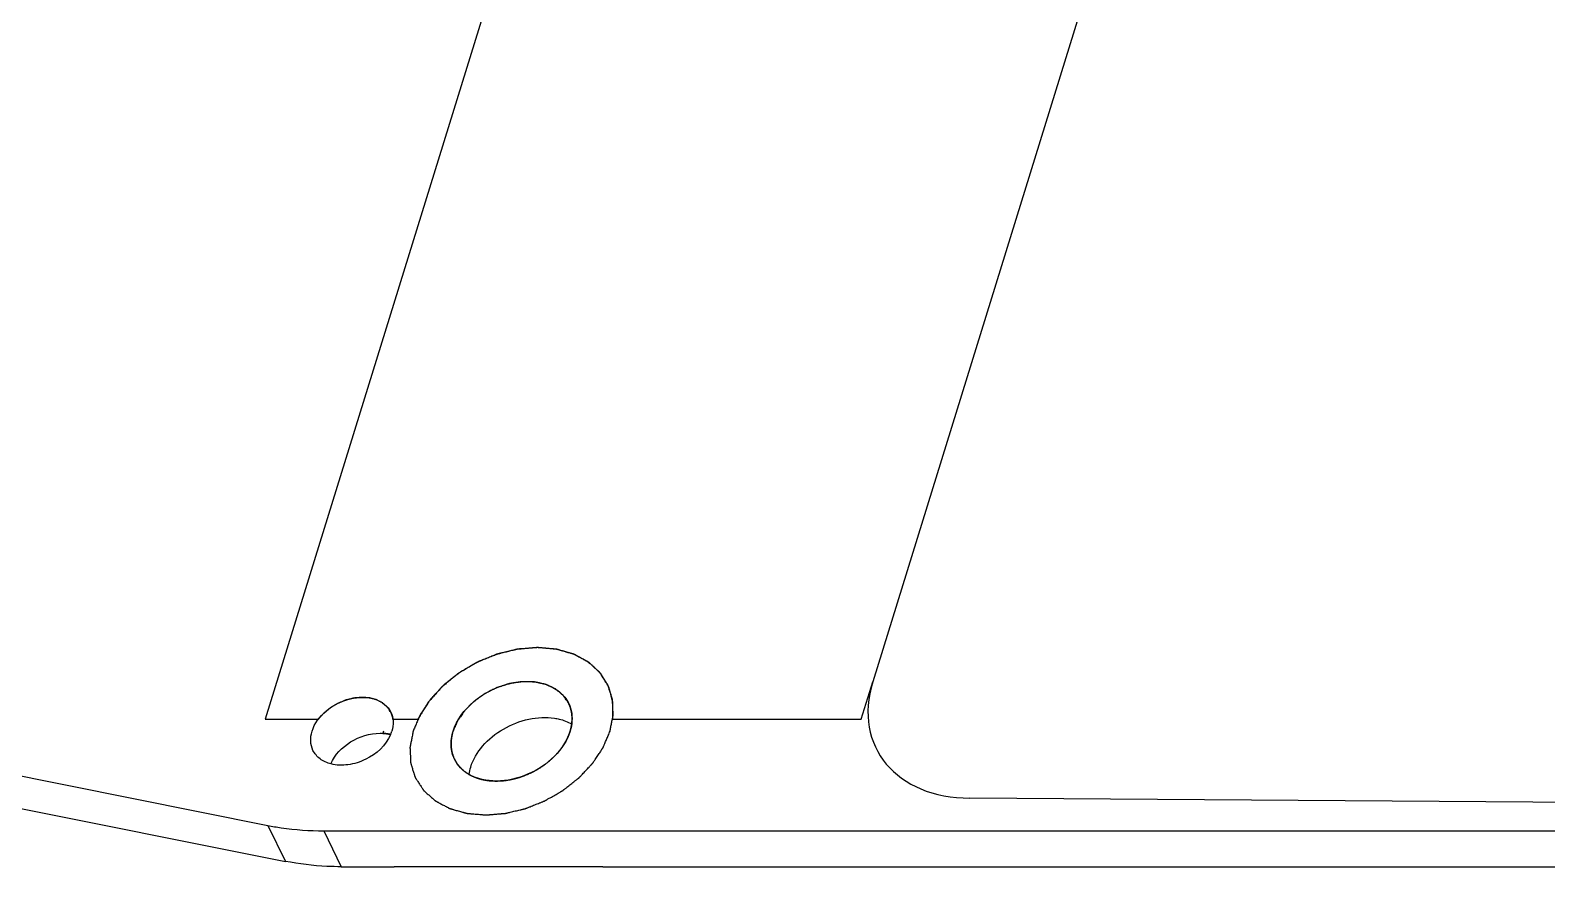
# Model space of a CAD drawing. Header units: millimetres. Extents: x 0 to 420, y 0 to 297.
# Drawn here: x 49.1 to 75.35, y 193.1 to 207.59 of the extents above; entities that cross this region are included whole.
import ezdxf

# ---------------------------------------------------------------- set-up
doc = ezdxf.new("R2010")
doc.units = ezdxf.units.MM
doc.header["$LTSCALE"] = 23.1
doc.layers.get('0').update_dxf_attribs({"linetype": 'CONTINUOUS'})

msp = doc.modelspace()

# ---------------------------------------------------------------- linework, layer by layer
at = {"color": 4, "linetype": 'CONTINUOUS'}
for p, q in [((74.87, 232.505), (63.683, 196.301)), ((55.217, 195.452), (55.204, 195.412)), ((82.96, 194.161), (65.364, 194.291)), ((59.01, 193.102), (55.399, 193.102))]:
    msp.add_line(p, q, dxfattribs=at)
at = {"color": 40, "linetype": 'CONTINUOUS'}
for p, q in [((58.856, 214.064), (53.167, 195.656)), ((63.483, 195.656), (63.683, 196.301)), ((53.167, 195.656), (54.087, 195.656)), ((55.379, 195.656), (55.81, 195.656)), ((59.183, 195.656), (63.483, 195.656))]:
    msp.add_line(p, q, dxfattribs=at)
at = {"color": 7, "linetype": 'CONTINUOUS'}
for p, q in [((45.002, 195.461), (53.212, 193.817)), ((45.307, 194.839), (53.517, 193.195)), ((54.18, 193.724), (113.04, 193.724)), ((54.485, 193.102), (55.399, 193.102)), ((59.01, 193.102), (82.11, 193.102))]:
    msp.add_line(p, q, dxfattribs=at)
at = {"color": 9, "linetype": 'CONTINUOUS'}
for p, q in [((53.212, 193.817), (53.517, 193.195)), ((54.18, 193.724), (54.485, 193.102))]:
    msp.add_line(p, q, dxfattribs=at)
at = {"color": 7, "linetype": 'CONTINUOUS'}
msp.add_arc((54.789, 195.624), 0.597, 336.6939, 342.7598, dxfattribs=at)
at = {"color": 4, "linetype": 'CONTINUOUS'}
msp.add_ellipse((65.985, 196.301), major_axis=(2.221, 1.195), ratio=0.727715, start_param=2.504959, end_param=4.075755, dxfattribs=at)
for points, knots in [([(59.136, 195.447), (59.14, 195.471), (59.147, 195.506), (59.156, 195.553), (59.163, 195.588), (59.17, 195.623), (59.176, 195.653), (59.18, 195.676), (59.183, 195.691), (59.185, 195.702), (59.187, 195.711), (59.188, 195.719), (59.189, 195.724), (59.19, 195.727), (59.191, 195.729), (59.19, 195.731), (59.19, 195.734), (59.19, 195.739), (59.19, 195.746), (59.189, 195.754), (59.189, 195.766), (59.188, 195.78), (59.187, 195.802), (59.186, 195.83), (59.184, 195.864), (59.183, 195.898), (59.181, 195.926), (59.18, 195.949), (59.18, 195.963), (59.179, 195.974), (59.179, 195.983), (59.178, 195.99), (59.178, 195.995), (59.178, 195.997), (59.178, 196), (59.177, 196.002), (59.177, 196.004), (59.175, 196.009), (59.173, 196.015), (59.171, 196.023), (59.167, 196.033), (59.163, 196.046), (59.157, 196.067), (59.148, 196.093), (59.138, 196.124), (59.129, 196.156), (59.12, 196.182), (59.114, 196.203), (59.11, 196.216), (59.106, 196.226), (59.104, 196.234), (59.102, 196.24), (59.1, 196.245), (59.1, 196.247), (59.099, 196.249), (59.098, 196.251), (59.096, 196.253), (59.094, 196.257), (59.09, 196.263), (59.085, 196.27), (59.079, 196.279), (59.072, 196.291), (59.06, 196.31), (59.044, 196.333), (59.026, 196.361), (59.008, 196.389), (58.993, 196.412), (58.981, 196.43), (58.973, 196.442), (58.967, 196.451), (58.963, 196.458), (58.959, 196.464), (58.956, 196.468), (58.955, 196.47), (58.954, 196.472), (58.952, 196.473), (58.95, 196.475), (58.946, 196.479), (58.941, 196.483), (58.935, 196.489), (58.926, 196.496), (58.916, 196.506), (58.899, 196.521), (58.878, 196.539), (58.853, 196.562), (58.828, 196.584), (58.807, 196.603), (58.79, 196.618), (58.779, 196.627), (58.771, 196.635), (58.765, 196.64), (58.759, 196.645), (58.756, 196.648), (58.754, 196.65), (58.752, 196.652), (58.75, 196.653), (58.747, 196.654), (58.743, 196.656), (58.736, 196.66), (58.728, 196.664), (58.718, 196.67), (58.705, 196.677), (58.684, 196.688), (58.658, 196.702), (58.626, 196.718), (58.595, 196.735), (58.568, 196.749), (58.547, 196.76), (58.534, 196.767), (58.524, 196.773), (58.516, 196.777), (58.509, 196.78), (58.505, 196.783), (58.502, 196.784), (58.5, 196.785), (58.498, 196.786), (58.495, 196.787), (58.49, 196.788), (58.482, 196.79), (58.473, 196.793), (58.461, 196.796), (58.445, 196.801), (58.421, 196.808), (58.391, 196.816), (58.354, 196.827), (58.317, 196.837), (58.287, 196.846), (58.263, 196.852), (58.247, 196.857), (58.235, 196.86), (58.226, 196.863), (58.218, 196.865), (58.213, 196.866), (58.21, 196.867), (58.208, 196.868), (58.205, 196.868), (58.202, 196.868), (58.196, 196.869), (58.187, 196.87), (58.177, 196.871), (58.163, 196.872), (58.146, 196.873), (58.119, 196.876), (58.085, 196.879), (58.044, 196.882), (58.003, 196.886), (57.969, 196.889), (57.941, 196.891), (57.924, 196.893), (57.91, 196.894), (57.9, 196.895), (57.892, 196.895), (57.886, 196.896), (57.882, 196.896), (57.88, 196.897), (57.877, 196.896), (57.874, 196.896), (57.867, 196.896), (57.859, 196.895), (57.848, 196.894), (57.834, 196.893), (57.816, 196.891), (57.788, 196.889), (57.752, 196.886), (57.71, 196.883), (57.668, 196.879), (57.632, 196.876), (57.604, 196.874), (57.586, 196.873), (57.572, 196.872), (57.561, 196.871), (57.553, 196.87), (57.546, 196.869), (57.543, 196.869), (57.54, 196.869), (57.538, 196.868), (57.534, 196.867), (57.528, 196.866), (57.519, 196.864), (57.508, 196.861), (57.494, 196.858), (57.476, 196.854), (57.447, 196.847), (57.411, 196.838), (57.368, 196.828), (57.325, 196.818), (57.29, 196.809), (57.261, 196.803), (57.243, 196.798), (57.229, 196.795), (57.218, 196.792), (57.209, 196.79), (57.203, 196.789), (57.199, 196.788), (57.197, 196.787), (57.194, 196.786), (57.191, 196.785), (57.184, 196.782), (57.176, 196.779), (57.165, 196.775), (57.151, 196.769), (57.134, 196.762), (57.106, 196.751), (57.071, 196.737), (57.029, 196.721), (56.987, 196.704), (56.953, 196.69), (56.925, 196.679), (56.907, 196.672), (56.893, 196.667), (56.883, 196.663), (56.874, 196.659), (56.868, 196.657), (56.865, 196.655), (56.862, 196.655), (56.859, 196.653), (56.856, 196.651), (56.85, 196.648), (56.842, 196.643), (56.832, 196.637), (56.819, 196.63), (56.802, 196.62), (56.776, 196.605), (56.743, 196.586), (56.703, 196.563), (56.663, 196.54), (56.63, 196.521), (56.603, 196.506), (56.587, 196.497), (56.574, 196.489), (56.564, 196.483), (56.555, 196.479), (56.549, 196.475), (56.546, 196.473), (56.544, 196.472), (56.542, 196.47), (56.539, 196.468), (56.534, 196.464), (56.526, 196.458), (56.518, 196.452), (56.506, 196.442), (56.491, 196.431), (56.468, 196.413), (56.439, 196.39), (56.404, 196.363), (56.37, 196.335), (56.341, 196.313), (56.317, 196.295), (56.303, 196.283), (56.291, 196.274), (56.282, 196.267), (56.275, 196.261), (56.27, 196.258), (56.267, 196.255), (56.265, 196.254), (56.263, 196.252), (56.261, 196.249), (56.257, 196.244), (56.25, 196.238), (56.243, 196.23), (56.233, 196.22), (56.221, 196.207), (56.202, 196.186), (56.177, 196.16), (56.148, 196.129), (56.119, 196.098), (56.094, 196.072), (56.075, 196.051), (56.063, 196.038), (56.053, 196.028), (56.046, 196.02), (56.039, 196.013), (56.035, 196.009), (56.033, 196.006), (56.031, 196.004), (56.03, 196.002), (56.028, 195.999), (56.024, 195.994), (56.02, 195.987), (56.014, 195.979), (56.006, 195.968), (55.997, 195.954), (55.982, 195.931), (55.963, 195.903), (55.941, 195.869), (55.918, 195.835), (55.899, 195.807), (55.884, 195.785), (55.875, 195.77), (55.867, 195.759), (55.861, 195.751), (55.857, 195.744), (55.853, 195.739), (55.852, 195.736), (55.85, 195.734), (55.849, 195.732), (55.848, 195.729), (55.846, 195.723), (55.842, 195.716), (55.839, 195.707), (55.834, 195.695), (55.827, 195.68), (55.817, 195.656), (55.804, 195.626), (55.789, 195.591), (55.774, 195.555), (55.753, 195.507), (55.738, 195.471), (55.728, 195.447)], [0, 0, 0, 0, 0.015625, 0.023438, 0.03125, 0.039062, 0.046875, 0.050781, 0.054688, 0.056641, 0.058594, 0.060547, 0.061523, 0.062012, 0.0625, 0.062988, 0.063477, 0.064453, 0.066406, 0.068359, 0.070312, 0.074219, 0.078125, 0.085938, 0.09375, 0.101562, 0.109375, 0.113281, 0.117188, 0.119141, 0.121094, 0.123047, 0.124023, 0.124512, 0.125, 0.125488, 0.125977, 0.126953, 0.128906, 0.130859, 0.132812, 0.136719, 0.140625, 0.148438, 0.15625, 0.164062, 0.171875, 0.175781, 0.179688, 0.181641, 0.183594, 0.185547, 0.186523, 0.187012, 0.1875, 0.187988, 0.188477, 0.189453, 0.191406, 0.193359, 0.195312, 0.199219, 0.203125, 0.210938, 0.21875, 0.226562, 0.234375, 0.238281, 0.242188, 0.244141, 0.246094, 0.248047, 0.249023, 0.249512, 0.25, 0.250488, 0.250977, 0.251953, 0.253906, 0.255859, 0.257812, 0.261719, 0.265625, 0.273438, 0.28125, 0.289062, 0.296875, 0.300781, 0.304688, 0.306641, 0.308594, 0.310547, 0.311523, 0.312012, 0.3125, 0.312988, 0.313477, 0.314453, 0.316406, 0.318359, 0.320312, 0.324219, 0.328125, 0.335938, 0.34375, 0.351562, 0.359375, 0.363281, 0.367188, 0.369141, 0.371094, 0.373047, 0.374023, 0.374512, 0.375, 0.375488, 0.375977, 0.376953, 0.378906, 0.380859, 0.382812, 0.386719, 0.390625, 0.398438, 0.40625, 0.414062, 0.421875, 0.425781, 0.429688, 0.431641, 0.433594, 0.435547, 0.436523, 0.437012, 0.4375, 0.437988, 0.438477, 0.439453, 0.441406, 0.443359, 0.445312, 0.449219, 0.453125, 0.460938, 0.46875, 0.476562, 0.484375, 0.488281, 0.492188, 0.494141, 0.496094, 0.498047, 0.499023, 0.499512, 0.5, 0.500488, 0.500977, 0.501953, 0.503906, 0.505859, 0.507812, 0.511719, 0.515625, 0.523438, 0.53125, 0.539062, 0.546875, 0.550781, 0.554688, 0.556641, 0.558594, 0.560547, 0.561523, 0.562012, 0.5625, 0.562988, 0.563477, 0.564453, 0.566406, 0.568359, 0.570312, 0.574219, 0.578125, 0.585938, 0.59375, 0.601562, 0.609375, 0.613281, 0.617188, 0.619141, 0.621094, 0.623047, 0.624023, 0.624512, 0.625, 0.625488, 0.625977, 0.626953, 0.628906, 0.630859, 0.632812, 0.636719, 0.640625, 0.648438, 0.65625, 0.664062, 0.671875, 0.675781, 0.679688, 0.681641, 0.683594, 0.685547, 0.686523, 0.687012, 0.6875, 0.687988, 0.688477, 0.689453, 0.691406, 0.693359, 0.695312, 0.699219, 0.703125, 0.710938, 0.71875, 0.726562, 0.734375, 0.738281, 0.742188, 0.744141, 0.746094, 0.748047, 0.749023, 0.749512, 0.75, 0.750488, 0.750977, 0.751953, 0.753906, 0.755859, 0.757812, 0.761719, 0.765625, 0.773438, 0.78125, 0.789062, 0.796875, 0.800781, 0.804688, 0.806641, 0.808594, 0.810547, 0.811523, 0.812012, 0.8125, 0.812988, 0.813477, 0.814453, 0.816406, 0.818359, 0.820312, 0.824219, 0.828125, 0.835938, 0.84375, 0.851562, 0.859375, 0.863281, 0.867188, 0.869141, 0.871094, 0.873047, 0.874023, 0.874512, 0.875, 0.875488, 0.875977, 0.876953, 0.878906, 0.880859, 0.882812, 0.886719, 0.890625, 0.898438, 0.90625, 0.914062, 0.921875, 0.925781, 0.929688, 0.931641, 0.933594, 0.935547, 0.936523, 0.937012, 0.9375, 0.937988, 0.938477, 0.939453, 0.941406, 0.943359, 0.945312, 0.949219, 0.953125, 0.960938, 0.96875, 0.976562, 0.984375, 1, 1, 1, 1]), ([(58.421, 195.929), (58.409, 195.947), (58.392, 195.972), (58.371, 196.003), (58.359, 196.02), (58.351, 196.033), (58.343, 196.044), (58.337, 196.052), (58.334, 196.058), (58.331, 196.062), (58.329, 196.065), (58.328, 196.067), (58.326, 196.068), (58.325, 196.069), (58.321, 196.072), (58.317, 196.076), (58.31, 196.081), (58.304, 196.087), (58.296, 196.094), (58.281, 196.106), (58.26, 196.124), (58.238, 196.141), (58.224, 196.153), (58.215, 196.16), (58.209, 196.166), (58.203, 196.171), (58.198, 196.175), (58.195, 196.178), (58.193, 196.179), (58.191, 196.18), (58.189, 196.181), (58.185, 196.183), (58.18, 196.185), (58.173, 196.188), (58.163, 196.193), (58.15, 196.2), (58.134, 196.207), (58.118, 196.214), (58.102, 196.222), (58.086, 196.229), (58.07, 196.237), (58.057, 196.243), (58.046, 196.248), (58.038, 196.252), (58.032, 196.255), (58.027, 196.257), (58.024, 196.258), (58.023, 196.259), (58.02, 196.26), (58.017, 196.26), (58.012, 196.261), (58.004, 196.263), (57.995, 196.265), (57.983, 196.268), (57.967, 196.271), (57.949, 196.275), (57.931, 196.279), (57.912, 196.283), (57.894, 196.287), (57.875, 196.291), (57.86, 196.295), (57.848, 196.297), (57.84, 196.299), (57.834, 196.3), (57.83, 196.301), (57.827, 196.302), (57.824, 196.302), (57.818, 196.302), (57.81, 196.302), (57.796, 196.302), (57.78, 196.303), (57.753, 196.303), (57.719, 196.304), (57.686, 196.305), (57.659, 196.305), (57.642, 196.305), (57.629, 196.306), (57.621, 196.306), (57.615, 196.306), (57.611, 196.306), (57.608, 196.305), (57.604, 196.305), (57.597, 196.304), (57.588, 196.302), (57.575, 196.3), (57.558, 196.298), (57.537, 196.294), (57.517, 196.291), (57.496, 196.288), (57.476, 196.285), (57.455, 196.282), (57.438, 196.279), (57.425, 196.277), (57.414, 196.275), (57.406, 196.274), (57.4, 196.273), (57.396, 196.273), (57.394, 196.272), (57.391, 196.271), (57.388, 196.27), (57.382, 196.268), (57.373, 196.266), (57.363, 196.262), (57.349, 196.258), (57.332, 196.252), (57.311, 196.245), (57.291, 196.239), (57.27, 196.232), (57.249, 196.225), (57.229, 196.219), (57.211, 196.213), (57.198, 196.209), (57.189, 196.206), (57.182, 196.204), (57.178, 196.202), (57.174, 196.201), (57.171, 196.2), (57.165, 196.197), (57.157, 196.193), (57.144, 196.186), (57.128, 196.178), (57.102, 196.165), (57.069, 196.148), (57.037, 196.132), (57.01, 196.119), (56.994, 196.11), (56.981, 196.104), (56.973, 196.1), (56.967, 196.097), (56.964, 196.095), (56.961, 196.093), (56.957, 196.09), (56.952, 196.086), (56.944, 196.081), (56.933, 196.072), (56.918, 196.062), (56.9, 196.049), (56.883, 196.037), (56.865, 196.024), (56.848, 196.011), (56.83, 195.999), (56.815, 195.988), (56.804, 195.98), (56.795, 195.974), (56.787, 195.968), (56.782, 195.965), (56.779, 195.963), (56.777, 195.961), (56.775, 195.959), (56.773, 195.957), (56.769, 195.952), (56.762, 195.946), (56.755, 195.939), (56.745, 195.929), (56.733, 195.917), (56.718, 195.902), (56.703, 195.887), (56.688, 195.872), (56.673, 195.857), (56.659, 195.843), (56.646, 195.83), (56.636, 195.82), (56.63, 195.814), (56.625, 195.809), (56.622, 195.806), (56.62, 195.804), (56.618, 195.801), (56.614, 195.796), (56.61, 195.79), (56.602, 195.779), (56.593, 195.765), (56.577, 195.743), (56.559, 195.716), (56.54, 195.689), (56.524, 195.667), (56.515, 195.654), (56.507, 195.643), (56.503, 195.636), (56.499, 195.631), (56.497, 195.629), (56.496, 195.626), (56.495, 195.622), (56.492, 195.617), (56.489, 195.609), (56.484, 195.598), (56.478, 195.584), (56.471, 195.567), (56.461, 195.544), (56.443, 195.504), (56.429, 195.47), (56.419, 195.447)], [0, 0, 0, 0, 0.03125, 0.046875, 0.054688, 0.0625, 0.070312, 0.074219, 0.078125, 0.080078, 0.082031, 0.083008, 0.083984, 0.084961, 0.085938, 0.089844, 0.09375, 0.097656, 0.101562, 0.109375, 0.125, 0.140625, 0.148438, 0.152344, 0.15625, 0.160156, 0.164062, 0.165039, 0.166016, 0.166992, 0.167969, 0.169922, 0.171875, 0.175781, 0.179688, 0.1875, 0.195312, 0.203125, 0.210938, 0.21875, 0.226562, 0.234375, 0.238281, 0.242188, 0.246094, 0.248047, 0.249023, 0.25, 0.250977, 0.251953, 0.253906, 0.257812, 0.261719, 0.265625, 0.273438, 0.28125, 0.289062, 0.296875, 0.304688, 0.3125, 0.320312, 0.324219, 0.328125, 0.330078, 0.332031, 0.333008, 0.333984, 0.335938, 0.339844, 0.34375, 0.351562, 0.359375, 0.375, 0.390625, 0.398438, 0.40625, 0.410156, 0.414062, 0.416016, 0.416992, 0.417969, 0.419922, 0.421875, 0.425781, 0.429688, 0.4375, 0.445312, 0.453125, 0.460938, 0.46875, 0.476562, 0.484375, 0.488281, 0.492188, 0.496094, 0.498047, 0.499023, 0.5, 0.500977, 0.501953, 0.503906, 0.507812, 0.511719, 0.515625, 0.523438, 0.53125, 0.539062, 0.546875, 0.554688, 0.5625, 0.570312, 0.574219, 0.578125, 0.580078, 0.582031, 0.583008, 0.583984, 0.585938, 0.589844, 0.59375, 0.601562, 0.609375, 0.625, 0.640625, 0.648438, 0.65625, 0.660156, 0.664062, 0.666016, 0.666992, 0.667969, 0.669922, 0.671875, 0.675781, 0.679688, 0.6875, 0.695312, 0.703125, 0.710938, 0.71875, 0.726562, 0.734375, 0.738281, 0.742188, 0.746094, 0.748047, 0.749023, 0.75, 0.750977, 0.751953, 0.753906, 0.757812, 0.761719, 0.765625, 0.773438, 0.78125, 0.789062, 0.796875, 0.804688, 0.8125, 0.820312, 0.824219, 0.828125, 0.830078, 0.832031, 0.833008, 0.833984, 0.835938, 0.839844, 0.84375, 0.851562, 0.859375, 0.875, 0.890625, 0.898438, 0.90625, 0.910156, 0.914062, 0.916016, 0.916992, 0.917969, 0.919922, 0.921875, 0.925781, 0.929688, 0.9375, 0.945312, 0.953125, 0.96875, 1, 1, 1, 1]), ([(58.475, 195.744), (58.474, 195.748), (58.473, 195.756), (58.472, 195.765), (58.471, 195.772), (58.47, 195.776), (58.469, 195.78), (58.468, 195.785), (58.467, 195.791), (58.466, 195.798), (58.465, 195.803), (58.464, 195.807), (58.463, 195.811), (58.461, 195.817), (58.459, 195.825), (58.457, 195.832), (58.456, 195.838), (58.454, 195.844), (58.451, 195.852), (58.449, 195.86), (58.447, 195.867), (58.445, 195.87), (58.444, 195.874), (58.442, 195.878), (58.44, 195.884), (58.438, 195.889), (58.436, 195.894), (58.435, 195.897), (58.433, 195.901), (58.43, 195.908), (58.426, 195.918), (58.422, 195.925), (58.421, 195.929)], [0, 0, 0, 0, 0.0625, 0.125, 0.15625, 0.171875, 0.1875, 0.21875, 0.25, 0.28125, 0.3125, 0.328125, 0.34375, 0.375, 0.4375, 0.46875, 0.5, 0.53125, 0.5625, 0.625, 0.65625, 0.671875, 0.6875, 0.71875, 0.75, 0.78125, 0.8125, 0.828125, 0.84375, 0.875, 0.9375, 1, 1, 1, 1]), ([(58.445, 195.447), (58.446, 195.45), (58.447, 195.454), (58.449, 195.46), (58.45, 195.464), (58.451, 195.468), (58.452, 195.472), (58.454, 195.477), (58.455, 195.484), (58.457, 195.492), (58.459, 195.5), (58.461, 195.507), (58.463, 195.515), (58.465, 195.526), (58.467, 195.536), (58.469, 195.545), (58.47, 195.551), (58.471, 195.557), (58.472, 195.564), (58.473, 195.57), (58.473, 195.573)], [0, 0, 0, 0, 0.0625, 0.125, 0.15625, 0.1875, 0.21875, 0.25, 0.3125, 0.375, 0.4375, 0.5, 0.5625, 0.625, 0.75, 0.8125, 0.84375, 0.875, 0.9375, 1, 1, 1, 1]), ([(58.473, 195.573), (58.474, 195.582), (58.476, 195.595), (58.477, 195.61), (58.478, 195.619), (58.478, 195.624), (58.478, 195.627)], [0, 0, 0, 0, 0.5, 0.75, 0.875, 1, 1, 1, 1]), ([(58.478, 195.627), (58.478, 195.629), (58.479, 195.633), (58.479, 195.639), (58.479, 195.643), (58.479, 195.648), (58.479, 195.654), (58.479, 195.662), (58.479, 195.67), (58.479, 195.677), (58.479, 195.685), (58.479, 195.692), (58.479, 195.699), (58.478, 195.704), (58.478, 195.707), (58.478, 195.71), (58.478, 195.714), (58.477, 195.717), (58.477, 195.72), (58.477, 195.722), (58.477, 195.724), (58.476, 195.729), (58.476, 195.736), (58.475, 195.741), (58.475, 195.744)], [0, 0, 0, 0, 0.0625, 0.125, 0.15625, 0.1875, 0.25, 0.3125, 0.375, 0.4375, 0.5, 0.5625, 0.625, 0.65625, 0.6875, 0.71875, 0.75, 0.78125, 0.8125, 0.828125, 0.84375, 0.875, 0.9375, 1, 1, 1, 1]), ([(55.313, 195.397), (55.311, 195.397), (55.307, 195.398), (55.302, 195.399), (55.299, 195.4), (55.294, 195.401), (55.289, 195.402), (55.282, 195.403), (55.273, 195.404), (55.262, 195.406), (55.25, 195.407), (55.241, 195.409), (55.234, 195.409), (55.228, 195.41), (55.223, 195.41), (55.216, 195.411), (55.209, 195.411), (55.204, 195.412)], [0, 0, 0, 0, 0.0625, 0.125, 0.15625, 0.1875, 0.25, 0.3125, 0.375, 0.5, 0.625, 0.6875, 0.75, 0.8125, 0.84375, 0.875, 1, 1, 1, 1]), ([(55.335, 195.391), (55.335, 195.391), (55.335, 195.392), (55.334, 195.392), (55.333, 195.392), (55.333, 195.392), (55.331, 195.392), (55.33, 195.393), (55.328, 195.393), (55.327, 195.394), (55.325, 195.394), (55.325, 195.394), (55.324, 195.394), (55.324, 195.394), (55.323, 195.394), (55.323, 195.395), (55.322, 195.395), (55.32, 195.395), (55.319, 195.395), (55.316, 195.396), (55.314, 195.396), (55.313, 195.397)], [0, 0, 0, 0, 0.0625, 0.125, 0.15625, 0.1875, 0.25, 0.3125, 0.375, 0.4375, 0.46875, 0.5, 0.53125, 0.5625, 0.625, 0.65625, 0.6875, 0.75, 0.8125, 0.875, 1, 1, 1, 1]), ([(55.728, 195.447), (55.723, 195.424), (55.717, 195.389), (55.708, 195.342), (55.701, 195.307), (55.694, 195.271), (55.688, 195.242), (55.684, 195.219), (55.681, 195.204), (55.679, 195.192), (55.677, 195.183), (55.675, 195.176), (55.674, 195.171), (55.674, 195.168), (55.673, 195.166), (55.674, 195.164), (55.674, 195.161), (55.674, 195.156), (55.674, 195.149), (55.675, 195.141), (55.675, 195.129), (55.676, 195.115), (55.677, 195.093), (55.678, 195.064), (55.68, 195.031), (55.681, 194.997), (55.683, 194.968), (55.684, 194.946), (55.684, 194.932), (55.685, 194.921), (55.685, 194.912), (55.685, 194.905), (55.686, 194.9), (55.686, 194.897), (55.686, 194.895), (55.687, 194.893), (55.687, 194.891), (55.689, 194.886), (55.691, 194.88), (55.693, 194.872), (55.697, 194.861), (55.701, 194.848), (55.707, 194.828), (55.715, 194.802), (55.725, 194.77), (55.735, 194.739), (55.743, 194.713), (55.75, 194.692), (55.754, 194.679), (55.757, 194.669), (55.76, 194.661), (55.762, 194.655), (55.763, 194.65), (55.764, 194.647), (55.765, 194.645), (55.766, 194.644), (55.767, 194.641), (55.77, 194.637), (55.774, 194.632), (55.778, 194.625), (55.785, 194.615), (55.792, 194.604), (55.804, 194.585), (55.819, 194.562), (55.838, 194.534), (55.856, 194.506), (55.871, 194.483), (55.883, 194.464), (55.891, 194.453), (55.897, 194.444), (55.901, 194.437), (55.905, 194.431), (55.908, 194.427), (55.909, 194.424), (55.91, 194.423), (55.912, 194.421), (55.914, 194.419), (55.918, 194.416), (55.923, 194.411), (55.929, 194.406), (55.938, 194.398), (55.948, 194.389), (55.965, 194.374), (55.986, 194.355), (56.011, 194.333), (56.036, 194.31), (56.057, 194.292), (56.074, 194.277), (56.085, 194.267), (56.093, 194.26), (56.099, 194.254), (56.105, 194.25), (56.108, 194.246), (56.11, 194.245), (56.112, 194.243), (56.114, 194.242), (56.116, 194.241), (56.121, 194.238), (56.128, 194.235), (56.135, 194.231), (56.146, 194.225), (56.159, 194.218), (56.18, 194.207), (56.206, 194.193), (56.238, 194.176), (56.269, 194.16), (56.295, 194.146), (56.316, 194.135), (56.33, 194.128), (56.34, 194.122), (56.348, 194.118), (56.354, 194.114), (56.359, 194.112), (56.362, 194.111), (56.364, 194.109), (56.366, 194.109), (56.369, 194.108), (56.374, 194.106), (56.382, 194.104), (56.391, 194.102), (56.403, 194.098), (56.419, 194.094), (56.443, 194.087), (56.473, 194.078), (56.51, 194.068), (56.546, 194.058), (56.577, 194.049), (56.601, 194.042), (56.617, 194.038), (56.629, 194.035), (56.638, 194.032), (56.645, 194.03), (56.651, 194.028), (56.654, 194.027), (56.656, 194.027), (56.659, 194.027), (56.662, 194.026), (56.668, 194.026), (56.677, 194.025), (56.687, 194.024), (56.701, 194.023), (56.718, 194.021), (56.745, 194.019), (56.779, 194.016), (56.82, 194.013), (56.861, 194.009), (56.895, 194.006), (56.923, 194.004), (56.94, 194.002), (56.953, 194.001), (56.964, 194), (56.972, 193.999), (56.978, 193.999), (56.982, 193.998), (56.984, 193.998), (56.987, 193.998), (56.99, 193.999), (56.996, 193.999), (57.005, 194), (57.016, 194.001), (57.03, 194.002), (57.048, 194.003), (57.076, 194.006), (57.111, 194.009), (57.154, 194.012), (57.196, 194.015), (57.232, 194.018), (57.26, 194.021), (57.278, 194.022), (57.292, 194.023), (57.302, 194.024), (57.311, 194.025), (57.317, 194.025), (57.321, 194.026), (57.324, 194.026), (57.326, 194.026), (57.33, 194.027), (57.336, 194.029), (57.345, 194.031), (57.356, 194.033), (57.37, 194.037), (57.388, 194.041), (57.417, 194.048), (57.452, 194.056), (57.495, 194.067), (57.538, 194.077), (57.574, 194.085), (57.603, 194.092), (57.621, 194.096), (57.635, 194.1), (57.646, 194.102), (57.655, 194.105), (57.661, 194.106), (57.665, 194.107), (57.667, 194.107), (57.67, 194.109), (57.673, 194.11), (57.679, 194.112), (57.688, 194.116), (57.699, 194.12), (57.713, 194.126), (57.73, 194.132), (57.758, 194.144), (57.793, 194.157), (57.835, 194.174), (57.876, 194.191), (57.911, 194.204), (57.939, 194.215), (57.957, 194.222), (57.971, 194.228), (57.981, 194.232), (57.99, 194.236), (57.996, 194.238), (57.999, 194.239), (58.002, 194.24), (58.004, 194.242), (58.008, 194.244), (58.013, 194.247), (58.022, 194.252), (58.032, 194.257), (58.045, 194.265), (58.062, 194.275), (58.088, 194.29), (58.121, 194.309), (58.161, 194.332), (58.201, 194.354), (58.234, 194.373), (58.26, 194.388), (58.277, 194.398), (58.29, 194.406), (58.3, 194.411), (58.309, 194.416), (58.314, 194.419), (58.318, 194.421), (58.32, 194.423), (58.322, 194.424), (58.325, 194.427), (58.33, 194.431), (58.338, 194.436), (58.346, 194.443), (58.358, 194.452), (58.372, 194.464), (58.396, 194.482), (58.425, 194.505), (58.459, 194.532), (58.494, 194.559), (58.523, 194.582), (58.547, 194.6), (58.561, 194.612), (58.573, 194.621), (58.581, 194.628), (58.589, 194.633), (58.594, 194.637), (58.597, 194.64), (58.599, 194.641), (58.601, 194.643), (58.603, 194.646), (58.607, 194.65), (58.613, 194.657), (58.621, 194.665), (58.63, 194.675), (58.643, 194.688), (58.662, 194.709), (58.687, 194.735), (58.716, 194.766), (58.745, 194.797), (58.77, 194.823), (58.789, 194.844), (58.801, 194.857), (58.811, 194.867), (58.818, 194.875), (58.824, 194.881), (58.829, 194.886), (58.831, 194.889), (58.833, 194.89), (58.834, 194.893), (58.836, 194.895), (58.84, 194.9), (58.844, 194.907), (58.85, 194.916), (58.857, 194.927), (58.867, 194.941), (58.882, 194.964), (58.901, 194.992), (58.923, 195.026), (58.946, 195.06), (58.965, 195.088), (58.98, 195.11), (58.989, 195.124), (58.997, 195.136), (59.002, 195.144), (59.007, 195.151), (59.01, 195.156), (59.012, 195.159), (59.014, 195.161), (59.015, 195.163), (59.016, 195.166), (59.018, 195.171), (59.021, 195.179), (59.025, 195.188), (59.03, 195.2), (59.037, 195.215), (59.047, 195.239), (59.06, 195.268), (59.075, 195.304), (59.09, 195.34), (59.11, 195.388), (59.126, 195.424), (59.136, 195.447)], [0, 0, 0, 0, 0.015625, 0.023438, 0.03125, 0.039062, 0.046875, 0.050781, 0.054688, 0.056641, 0.058594, 0.060547, 0.061523, 0.062012, 0.0625, 0.062988, 0.063477, 0.064453, 0.066406, 0.068359, 0.070312, 0.074219, 0.078125, 0.085938, 0.09375, 0.101562, 0.109375, 0.113281, 0.117188, 0.119141, 0.121094, 0.123047, 0.124023, 0.124512, 0.125, 0.125488, 0.125977, 0.126953, 0.128906, 0.130859, 0.132812, 0.136719, 0.140625, 0.148438, 0.15625, 0.164062, 0.171875, 0.175781, 0.179688, 0.181641, 0.183594, 0.185547, 0.186523, 0.187012, 0.1875, 0.187988, 0.188477, 0.189453, 0.191406, 0.193359, 0.195312, 0.199219, 0.203125, 0.210938, 0.21875, 0.226562, 0.234375, 0.238281, 0.242188, 0.244141, 0.246094, 0.248047, 0.249023, 0.249512, 0.25, 0.250488, 0.250977, 0.251953, 0.253906, 0.255859, 0.257812, 0.261719, 0.265625, 0.273438, 0.28125, 0.289062, 0.296875, 0.300781, 0.304688, 0.306641, 0.308594, 0.310547, 0.311523, 0.312012, 0.3125, 0.312988, 0.313477, 0.314453, 0.316406, 0.318359, 0.320312, 0.324219, 0.328125, 0.335938, 0.34375, 0.351562, 0.359375, 0.363281, 0.367188, 0.369141, 0.371094, 0.373047, 0.374023, 0.374512, 0.375, 0.375488, 0.375977, 0.376953, 0.378906, 0.380859, 0.382812, 0.386719, 0.390625, 0.398438, 0.40625, 0.414062, 0.421875, 0.425781, 0.429688, 0.431641, 0.433594, 0.435547, 0.436523, 0.437012, 0.4375, 0.437988, 0.438477, 0.439453, 0.441406, 0.443359, 0.445312, 0.449219, 0.453125, 0.460938, 0.46875, 0.476562, 0.484375, 0.488281, 0.492188, 0.494141, 0.496094, 0.498047, 0.499023, 0.499512, 0.5, 0.500488, 0.500977, 0.501953, 0.503906, 0.505859, 0.507812, 0.511719, 0.515625, 0.523438, 0.53125, 0.539062, 0.546875, 0.550781, 0.554688, 0.556641, 0.558594, 0.560547, 0.561523, 0.562012, 0.5625, 0.562988, 0.563477, 0.564453, 0.566406, 0.568359, 0.570312, 0.574219, 0.578125, 0.585938, 0.59375, 0.601562, 0.609375, 0.613281, 0.617188, 0.619141, 0.621094, 0.623047, 0.624023, 0.624512, 0.625, 0.625488, 0.625977, 0.626953, 0.628906, 0.630859, 0.632812, 0.636719, 0.640625, 0.648438, 0.65625, 0.664062, 0.671875, 0.675781, 0.679688, 0.681641, 0.683594, 0.685547, 0.686523, 0.687012, 0.6875, 0.687988, 0.688477, 0.689453, 0.691406, 0.693359, 0.695312, 0.699219, 0.703125, 0.710938, 0.71875, 0.726562, 0.734375, 0.738281, 0.742188, 0.744141, 0.746094, 0.748047, 0.749023, 0.749512, 0.75, 0.750488, 0.750977, 0.751953, 0.753906, 0.755859, 0.757812, 0.761719, 0.765625, 0.773438, 0.78125, 0.789062, 0.796875, 0.800781, 0.804688, 0.806641, 0.808594, 0.810547, 0.811523, 0.812012, 0.8125, 0.812988, 0.813477, 0.814453, 0.816406, 0.818359, 0.820312, 0.824219, 0.828125, 0.835938, 0.84375, 0.851562, 0.859375, 0.863281, 0.867188, 0.869141, 0.871094, 0.873047, 0.874023, 0.874512, 0.875, 0.875488, 0.875977, 0.876953, 0.878906, 0.880859, 0.882812, 0.886719, 0.890625, 0.898438, 0.90625, 0.914062, 0.921875, 0.925781, 0.929688, 0.931641, 0.933594, 0.935547, 0.936523, 0.937012, 0.9375, 0.937988, 0.938477, 0.939453, 0.941406, 0.943359, 0.945312, 0.949219, 0.953125, 0.960938, 0.96875, 0.976562, 0.984375, 1, 1, 1, 1]), ([(56.386, 195.268), (56.385, 195.262), (56.385, 195.249), (56.385, 195.232), (56.385, 195.221), (56.385, 195.214), (56.385, 195.207), (56.386, 195.199), (56.386, 195.188), (56.387, 195.178), (56.387, 195.17), (56.388, 195.163), (56.389, 195.156), (56.39, 195.145), (56.392, 195.131), (56.394, 195.12), (56.395, 195.113), (56.396, 195.108), (56.397, 195.103), (56.398, 195.097), (56.401, 195.086), (56.404, 195.074), (56.406, 195.063), (56.408, 195.057), (56.41, 195.051), (56.413, 195.043), (56.416, 195.034), (56.419, 195.024), (56.422, 195.017), (56.424, 195.01), (56.426, 195.004), (56.431, 194.994), (56.438, 194.978), (56.443, 194.966), (56.446, 194.96)], [0, 0, 0, 0, 0.0625, 0.125, 0.15625, 0.171875, 0.1875, 0.21875, 0.25, 0.28125, 0.3125, 0.328125, 0.34375, 0.375, 0.4375, 0.46875, 0.484375, 0.5, 0.515625, 0.53125, 0.5625, 0.625, 0.65625, 0.671875, 0.6875, 0.71875, 0.75, 0.78125, 0.8125, 0.828125, 0.84375, 0.875, 0.9375, 1, 1, 1, 1]), ([(56.419, 195.447), (56.417, 195.44), (56.413, 195.429), (56.409, 195.414), (56.406, 195.402), (56.404, 195.391), (56.401, 195.38), (56.399, 195.369), (56.396, 195.357), (56.395, 195.346), (56.393, 195.335), (56.391, 195.324), (56.39, 195.313), (56.388, 195.301), (56.387, 195.287), (56.386, 195.276), (56.386, 195.268)], [0, 0, 0, 0, 0.125, 0.1875, 0.25, 0.3125, 0.375, 0.4375, 0.5, 0.5625, 0.625, 0.6875, 0.75, 0.8125, 0.875, 1, 1, 1, 1]), ([(58.294, 195.154), (58.298, 195.16), (58.306, 195.171), (58.316, 195.186), (58.323, 195.196), (58.327, 195.202), (58.331, 195.208), (58.336, 195.215), (58.341, 195.225), (58.347, 195.234), (58.352, 195.242), (58.356, 195.248), (58.359, 195.254), (58.365, 195.264), (58.371, 195.276), (58.377, 195.286), (58.38, 195.292), (58.383, 195.296), (58.385, 195.301), (58.388, 195.308), (58.394, 195.319), (58.4, 195.331), (58.405, 195.342), (58.408, 195.349), (58.41, 195.355), (58.413, 195.362), (58.417, 195.371), (58.421, 195.38), (58.424, 195.388), (58.426, 195.393), (58.429, 195.4), (58.433, 195.411), (58.438, 195.428), (58.443, 195.441), (58.445, 195.447)], [0, 0, 0, 0, 0.0625, 0.125, 0.15625, 0.171875, 0.1875, 0.21875, 0.25, 0.28125, 0.3125, 0.328125, 0.34375, 0.375, 0.4375, 0.46875, 0.484375, 0.5, 0.515625, 0.53125, 0.5625, 0.625, 0.65625, 0.671875, 0.6875, 0.71875, 0.75, 0.78125, 0.8125, 0.828125, 0.84375, 0.875, 0.9375, 1, 1, 1, 1]), ([(58.039, 194.895), (58.045, 194.9), (58.056, 194.909), (58.071, 194.921), (58.081, 194.929), (58.087, 194.934), (58.093, 194.939), (58.1, 194.946), (58.109, 194.954), (58.118, 194.962), (58.126, 194.968), (58.132, 194.973), (58.137, 194.979), (58.146, 194.988), (58.157, 194.998), (58.166, 195.007), (58.171, 195.012), (58.175, 195.016), (58.179, 195.02), (58.185, 195.026), (58.194, 195.035), (58.205, 195.047), (58.214, 195.056), (58.219, 195.062), (58.226, 195.071), (58.238, 195.084), (58.249, 195.097), (58.256, 195.106), (58.261, 195.111), (58.269, 195.122), (58.28, 195.137), (58.29, 195.148), (58.294, 195.154)], [0, 0, 0, 0, 0.0625, 0.125, 0.15625, 0.171875, 0.1875, 0.21875, 0.25, 0.28125, 0.3125, 0.328125, 0.34375, 0.375, 0.4375, 0.46875, 0.484375, 0.5, 0.515625, 0.53125, 0.5625, 0.625, 0.65625, 0.671875, 0.6875, 0.75, 0.8125, 0.828125, 0.84375, 0.875, 0.9375, 1, 1, 1, 1]), ([(56.446, 194.96), (56.446, 194.959), (56.448, 194.957), (56.449, 194.954), (56.45, 194.951), (56.452, 194.948), (56.454, 194.944), (56.456, 194.94), (56.459, 194.935), (56.461, 194.931), (56.463, 194.928), (56.464, 194.926), (56.465, 194.924), (56.467, 194.922), (56.468, 194.92), (56.469, 194.917), (56.471, 194.915), (56.473, 194.911), (56.476, 194.906), (56.48, 194.9), (56.483, 194.895), (56.486, 194.892)], [0, 0, 0, 0, 0.0625, 0.125, 0.15625, 0.1875, 0.25, 0.3125, 0.375, 0.4375, 0.46875, 0.5, 0.53125, 0.5625, 0.625, 0.65625, 0.6875, 0.75, 0.8125, 0.875, 1, 1, 1, 1]), ([(56.486, 194.892), (56.489, 194.888), (56.495, 194.879), (56.504, 194.867), (56.51, 194.86), (56.513, 194.855), (56.517, 194.851), (56.522, 194.845), (56.528, 194.838), (56.534, 194.831), (56.539, 194.826), (56.542, 194.821), (56.546, 194.817), (56.554, 194.81), (56.562, 194.802), (56.569, 194.795), (56.573, 194.791), (56.576, 194.788), (56.579, 194.785), (56.584, 194.781), (56.592, 194.774), (56.601, 194.766), (56.61, 194.759), (56.614, 194.755), (56.619, 194.752), (56.625, 194.748), (56.632, 194.743), (56.639, 194.737), (56.645, 194.733), (56.65, 194.73), (56.654, 194.727), (56.658, 194.724), (56.666, 194.719), (56.678, 194.711), (56.689, 194.705), (56.695, 194.701)], [0, 0, 0, 0, 0.0625, 0.125, 0.15625, 0.171875, 0.1875, 0.21875, 0.25, 0.28125, 0.3125, 0.328125, 0.34375, 0.375, 0.4375, 0.46875, 0.484375, 0.5, 0.515625, 0.53125, 0.5625, 0.625, 0.65625, 0.671875, 0.6875, 0.71875, 0.75, 0.78125, 0.8125, 0.828125, 0.84375, 0.859375, 0.875, 0.9375, 1, 1, 1, 1]), ([(57.708, 194.701), (57.715, 194.704), (57.729, 194.711), (57.746, 194.719), (57.759, 194.724), (57.766, 194.727), (57.773, 194.731), (57.782, 194.735), (57.797, 194.743), (57.811, 194.75), (57.826, 194.758), (57.84, 194.766), (57.854, 194.773), (57.868, 194.781), (57.879, 194.787), (57.89, 194.794), (57.903, 194.802), (57.917, 194.811), (57.929, 194.818), (57.936, 194.822), (57.942, 194.827), (57.95, 194.832), (57.96, 194.838), (57.969, 194.845), (57.977, 194.85), (57.983, 194.854), (57.986, 194.856), (57.989, 194.858), (57.994, 194.862), (58.004, 194.869), (58.019, 194.88), (58.032, 194.89), (58.039, 194.895)], [0, 0, 0, 0, 0.0625, 0.125, 0.15625, 0.171875, 0.1875, 0.21875, 0.25, 0.3125, 0.34375, 0.375, 0.4375, 0.46875, 0.5, 0.53125, 0.5625, 0.625, 0.65625, 0.671875, 0.6875, 0.71875, 0.75, 0.78125, 0.8125, 0.828125, 0.835938, 0.84375, 0.859375, 0.875, 0.9375, 1, 1, 1, 1]), ([(56.695, 194.701), (56.696, 194.701), (56.698, 194.699), (56.7, 194.698), (56.702, 194.697), (56.704, 194.696), (56.706, 194.695), (56.71, 194.693), (56.716, 194.689), (56.724, 194.685), (56.732, 194.681), (56.738, 194.678), (56.742, 194.676), (56.744, 194.675), (56.745, 194.674), (56.747, 194.674), (56.75, 194.672), (56.754, 194.67), (56.758, 194.669), (56.76, 194.668)], [0, 0, 0, 0, 0.0625, 0.125, 0.15625, 0.1875, 0.21875, 0.25, 0.375, 0.5, 0.625, 0.75, 0.78125, 0.8125, 0.828125, 0.84375, 0.875, 0.9375, 1, 1, 1, 1]), ([(56.76, 194.668), (56.764, 194.666), (56.772, 194.662), (56.783, 194.658), (56.791, 194.654), (56.795, 194.653), (56.8, 194.651), (56.806, 194.649), (56.815, 194.645), (56.825, 194.641), (56.835, 194.638), (56.845, 194.635), (56.854, 194.632), (56.864, 194.628), (56.872, 194.626), (56.879, 194.624), (56.89, 194.621), (56.9, 194.619), (56.909, 194.616), (56.914, 194.615), (56.919, 194.614), (56.925, 194.612), (56.932, 194.611), (56.939, 194.609), (56.945, 194.608), (56.949, 194.607), (56.952, 194.606), (56.955, 194.606), (56.958, 194.605), (56.967, 194.604), (56.979, 194.601), (56.99, 194.599), (56.996, 194.598)], [0, 0, 0, 0, 0.0625, 0.125, 0.15625, 0.171875, 0.1875, 0.21875, 0.25, 0.3125, 0.34375, 0.375, 0.4375, 0.46875, 0.5, 0.53125, 0.5625, 0.625, 0.65625, 0.671875, 0.6875, 0.71875, 0.75, 0.78125, 0.8125, 0.828125, 0.835938, 0.84375, 0.859375, 0.875, 0.9375, 1, 1, 1, 1]), ([(56.996, 194.598), (57.003, 194.598), (57.016, 194.596), (57.033, 194.594), (57.045, 194.592), (57.052, 194.591), (57.059, 194.591), (57.068, 194.59), (57.079, 194.589), (57.09, 194.588), (57.099, 194.588), (57.107, 194.587), (57.114, 194.587), (57.126, 194.587), (57.14, 194.586), (57.152, 194.586), (57.159, 194.586), (57.164, 194.586), (57.17, 194.586), (57.178, 194.586), (57.191, 194.586), (57.206, 194.587), (57.219, 194.587), (57.227, 194.587), (57.238, 194.588), (57.256, 194.589), (57.273, 194.591), (57.284, 194.591), (57.292, 194.592), (57.306, 194.594), (57.325, 194.596), (57.34, 194.598), (57.348, 194.599)], [0, 0, 0, 0, 0.0625, 0.125, 0.15625, 0.171875, 0.1875, 0.21875, 0.25, 0.28125, 0.3125, 0.328125, 0.34375, 0.375, 0.4375, 0.46875, 0.484375, 0.5, 0.515625, 0.53125, 0.5625, 0.625, 0.65625, 0.671875, 0.6875, 0.75, 0.8125, 0.828125, 0.84375, 0.875, 0.9375, 1, 1, 1, 1]), ([(57.348, 194.599), (57.355, 194.6), (57.37, 194.603), (57.388, 194.606), (57.401, 194.608), (57.408, 194.609), (57.416, 194.611), (57.426, 194.613), (57.437, 194.616), (57.449, 194.618), (57.459, 194.62), (57.466, 194.622), (57.474, 194.624), (57.487, 194.627), (57.501, 194.631), (57.514, 194.634), (57.521, 194.636), (57.527, 194.637), (57.533, 194.639), (57.54, 194.641), (57.55, 194.644), (57.561, 194.648), (57.573, 194.651), (57.583, 194.654), (57.59, 194.657), (57.597, 194.659), (57.606, 194.662), (57.617, 194.666), (57.628, 194.67), (57.637, 194.673), (57.643, 194.675), (57.647, 194.677), (57.651, 194.678), (57.656, 194.68), (57.667, 194.685), (57.685, 194.692), (57.7, 194.698), (57.708, 194.701)], [0, 0, 0, 0, 0.0625, 0.125, 0.15625, 0.171875, 0.1875, 0.21875, 0.25, 0.28125, 0.3125, 0.328125, 0.34375, 0.375, 0.4375, 0.46875, 0.484375, 0.5, 0.515625, 0.53125, 0.5625, 0.59375, 0.625, 0.65625, 0.671875, 0.6875, 0.71875, 0.75, 0.78125, 0.8125, 0.828125, 0.835938, 0.84375, 0.859375, 0.875, 0.9375, 1, 1, 1, 1])]:
    msp.add_open_spline(points, degree=3, knots=knots, dxfattribs=at)
at = {"color": 40, "linetype": 'CONTINUOUS'}
for points, knots in [([(59.183, 195.656), (59.183, 195.677), (59.183, 195.718), (59.184, 195.77), (59.185, 195.811), (59.185, 195.842), (59.186, 195.868), (59.186, 195.889), (59.186, 195.902), (59.186, 195.912), (59.186, 195.92), (59.186, 195.928), (59.187, 195.934), (59.187, 195.937), (59.187, 195.94), (59.186, 195.943), (59.185, 195.947), (59.184, 195.951), (59.182, 195.957), (59.18, 195.967), (59.177, 195.979), (59.172, 195.998), (59.166, 196.022), (59.158, 196.051), (59.151, 196.08), (59.143, 196.109), (59.137, 196.133), (59.132, 196.152), (59.129, 196.167), (59.125, 196.179), (59.123, 196.188), (59.121, 196.194), (59.12, 196.199), (59.12, 196.201), (59.119, 196.203), (59.119, 196.204), (59.118, 196.205), (59.117, 196.207), (59.115, 196.211), (59.112, 196.216), (59.107, 196.225), (59.101, 196.235), (59.09, 196.253), (59.078, 196.274), (59.057, 196.309), (59.037, 196.343), (59.019, 196.373), (59.009, 196.391), (59.001, 196.404), (58.995, 196.414), (58.99, 196.423), (58.986, 196.43), (58.983, 196.435), (58.981, 196.439), (58.979, 196.441), (58.977, 196.443), (58.975, 196.445), (58.972, 196.448), (58.967, 196.453), (58.962, 196.458), (58.954, 196.465), (58.941, 196.477), (58.923, 196.495), (58.901, 196.516), (58.879, 196.537), (58.857, 196.558), (58.835, 196.579), (58.817, 196.596), (58.804, 196.608), (58.797, 196.615), (58.791, 196.621), (58.787, 196.625), (58.783, 196.628), (58.781, 196.631), (58.779, 196.632), (58.777, 196.634), (58.773, 196.636), (58.764, 196.641), (58.753, 196.647), (58.739, 196.655), (58.725, 196.663), (58.706, 196.673), (58.673, 196.692), (58.636, 196.713), (58.599, 196.733), (58.575, 196.747), (58.557, 196.757), (58.545, 196.764), (58.536, 196.769), (58.53, 196.772), (58.526, 196.774), (58.524, 196.775), (58.523, 196.776), (58.52, 196.777), (58.517, 196.778), (58.512, 196.779), (58.505, 196.781), (58.494, 196.785), (58.48, 196.789), (58.463, 196.794), (58.441, 196.8), (58.413, 196.808), (58.379, 196.818), (58.346, 196.828), (58.312, 196.838), (58.279, 196.848), (58.251, 196.856), (58.233, 196.862), (58.225, 196.864), (58.22, 196.865), (58.217, 196.866), (58.214, 196.867), (58.209, 196.867), (58.202, 196.868), (58.19, 196.869), (58.175, 196.87), (58.157, 196.872), (58.133, 196.874), (58.09, 196.878), (58.042, 196.882), (57.993, 196.887), (57.963, 196.889), (57.938, 196.892), (57.923, 196.893), (57.911, 196.894), (57.902, 196.895), (57.894, 196.896), (57.889, 196.896), (57.886, 196.896), (57.884, 196.897), (57.881, 196.896), (57.878, 196.896), (57.872, 196.896), (57.864, 196.895), (57.854, 196.894), (57.841, 196.893), (57.825, 196.892), (57.799, 196.889), (57.766, 196.887), (57.714, 196.882), (57.662, 196.878), (57.616, 196.874), (57.59, 196.872), (57.571, 196.87), (57.554, 196.869), (57.543, 196.868), (57.536, 196.867), (57.531, 196.867), (57.526, 196.867), (57.522, 196.866), (57.517, 196.864), (57.507, 196.862), (57.492, 196.858), (57.473, 196.854), (57.447, 196.847), (57.415, 196.839), (57.376, 196.829), (57.337, 196.82), (57.298, 196.81), (57.266, 196.802), (57.24, 196.796), (57.22, 196.791), (57.204, 196.787), (57.191, 196.784), (57.183, 196.782), (57.176, 196.78), (57.17, 196.779), (57.162, 196.775), (57.153, 196.771), (57.14, 196.766), (57.124, 196.76), (57.099, 196.749), (57.068, 196.736), (57.017, 196.716), (56.967, 196.695), (56.923, 196.677), (56.898, 196.666), (56.879, 196.659), (56.86, 196.651), (56.844, 196.644), (56.833, 196.64), (56.828, 196.637), (56.825, 196.636), (56.822, 196.634), (56.818, 196.632), (56.812, 196.629), (56.805, 196.624), (56.796, 196.619), (56.784, 196.612), (56.763, 196.599), (56.734, 196.582), (56.698, 196.56), (56.662, 196.539), (56.627, 196.518), (56.591, 196.496), (56.562, 196.479), (56.541, 196.466), (56.529, 196.459), (56.52, 196.454), (56.513, 196.449), (56.507, 196.446), (56.503, 196.444), (56.5, 196.442), (56.497, 196.44), (56.493, 196.436), (56.484, 196.429), (56.471, 196.418), (56.456, 196.405), (56.44, 196.393), (56.42, 196.376), (56.384, 196.346), (56.343, 196.312), (56.302, 196.278), (56.276, 196.257), (56.256, 196.24), (56.243, 196.23), (56.232, 196.221), (56.225, 196.215), (56.218, 196.21), (56.214, 196.205), (56.21, 196.2), (56.205, 196.194), (56.196, 196.184), (56.186, 196.172), (56.173, 196.158), (56.156, 196.139), (56.135, 196.115), (56.109, 196.086), (56.084, 196.057), (56.059, 196.028), (56.033, 196), (56.012, 195.976), (55.998, 195.96), (55.992, 195.953), (55.989, 195.949), (55.986, 195.946), (55.985, 195.944), (55.982, 195.94), (55.979, 195.934), (55.972, 195.923), (55.964, 195.91), (55.955, 195.894), (55.942, 195.873), (55.926, 195.846), (55.906, 195.815), (55.881, 195.772), (55.849, 195.719), (55.823, 195.677), (55.81, 195.656)], [0, 0, 0, 0, 0.015625, 0.03125, 0.039062, 0.046875, 0.054688, 0.058594, 0.0625, 0.064453, 0.066406, 0.068359, 0.070312, 0.070801, 0.071289, 0.072266, 0.073242, 0.074219, 0.076172, 0.078125, 0.082031, 0.085938, 0.09375, 0.101562, 0.109375, 0.117188, 0.125, 0.128906, 0.132812, 0.136719, 0.138672, 0.140625, 0.141602, 0.14209, 0.142578, 0.142822, 0.143066, 0.143555, 0.144531, 0.146484, 0.148438, 0.152344, 0.15625, 0.164062, 0.171875, 0.1875, 0.195312, 0.199219, 0.203125, 0.207031, 0.208984, 0.210938, 0.212891, 0.213867, 0.214355, 0.214844, 0.21582, 0.216797, 0.21875, 0.220703, 0.222656, 0.226562, 0.234375, 0.242188, 0.25, 0.257812, 0.265625, 0.273438, 0.277344, 0.279297, 0.28125, 0.283203, 0.28418, 0.285156, 0.285645, 0.286133, 0.287109, 0.289062, 0.292969, 0.296875, 0.300781, 0.304688, 0.3125, 0.328125, 0.335938, 0.34375, 0.347656, 0.351562, 0.353516, 0.355469, 0.356445, 0.356934, 0.357178, 0.357422, 0.358398, 0.359375, 0.361328, 0.363281, 0.367188, 0.371094, 0.375, 0.382812, 0.390625, 0.398438, 0.40625, 0.414062, 0.421875, 0.425781, 0.426758, 0.427734, 0.428711, 0.429199, 0.429688, 0.431641, 0.433594, 0.4375, 0.441406, 0.445312, 0.453125, 0.46875, 0.476562, 0.484375, 0.488281, 0.492188, 0.494141, 0.496094, 0.498047, 0.499023, 0.499512, 0.5, 0.500488, 0.500977, 0.501953, 0.503906, 0.505859, 0.507812, 0.511719, 0.515625, 0.523438, 0.53125, 0.546875, 0.554688, 0.558594, 0.5625, 0.566406, 0.568359, 0.569336, 0.570312, 0.571289, 0.572266, 0.573242, 0.574219, 0.578125, 0.582031, 0.585938, 0.59375, 0.601562, 0.609375, 0.617188, 0.625, 0.628906, 0.632812, 0.636719, 0.638672, 0.640625, 0.641602, 0.642578, 0.644531, 0.646484, 0.648438, 0.652344, 0.65625, 0.664062, 0.671875, 0.6875, 0.695312, 0.699219, 0.703125, 0.707031, 0.710938, 0.712891, 0.713867, 0.714355, 0.714844, 0.71582, 0.716797, 0.71875, 0.720703, 0.722656, 0.726562, 0.734375, 0.742188, 0.75, 0.757812, 0.765625, 0.773438, 0.777344, 0.779297, 0.78125, 0.783203, 0.78418, 0.785156, 0.785645, 0.786133, 0.787109, 0.789062, 0.792969, 0.796875, 0.800781, 0.804688, 0.8125, 0.828125, 0.835938, 0.84375, 0.847656, 0.851562, 0.853516, 0.855469, 0.857422, 0.858398, 0.859375, 0.861328, 0.863281, 0.867188, 0.871094, 0.875, 0.882812, 0.890625, 0.898438, 0.90625, 0.914062, 0.921875, 0.925781, 0.926758, 0.927734, 0.928711, 0.929199, 0.929688, 0.931641, 0.933594, 0.9375, 0.941406, 0.945312, 0.953125, 0.960938, 0.96875, 0.984375, 1, 1, 1, 1]), ([(55.342, 195.777), (55.335, 195.787), (55.325, 195.803), (55.312, 195.823), (55.302, 195.838), (55.293, 195.851), (55.288, 195.859), (55.285, 195.863), (55.284, 195.864), (55.283, 195.865), (55.282, 195.866), (55.28, 195.868), (55.277, 195.871), (55.272, 195.875), (55.266, 195.88), (55.259, 195.887), (55.249, 195.895), (55.237, 195.906), (55.225, 195.916), (55.216, 195.925), (55.209, 195.93), (55.205, 195.934), (55.202, 195.937), (55.199, 195.939), (55.196, 195.94), (55.191, 195.943), (55.184, 195.947), (55.174, 195.951), (55.165, 195.956), (55.153, 195.962), (55.138, 195.97), (55.123, 195.978), (55.111, 195.984), (55.104, 195.988), (55.098, 195.991), (55.094, 195.993), (55.09, 195.994), (55.087, 195.995), (55.081, 195.996), (55.072, 195.999), (55.058, 196.002), (55.041, 196.007), (55.02, 196.013), (55.002, 196.017), (54.99, 196.02), (54.983, 196.022), (54.979, 196.023), (54.975, 196.024), (54.973, 196.025), (54.97, 196.025), (54.966, 196.026), (54.961, 196.026), (54.954, 196.027), (54.944, 196.027), (54.929, 196.028), (54.91, 196.03), (54.89, 196.031), (54.875, 196.032), (54.864, 196.033), (54.854, 196.034), (54.846, 196.034), (54.839, 196.035), (54.829, 196.034), (54.813, 196.032), (54.792, 196.03), (54.768, 196.028), (54.744, 196.026), (54.724, 196.024), (54.708, 196.022), (54.698, 196.021), (54.69, 196.019), (54.682, 196.017), (54.672, 196.015), (54.66, 196.012), (54.644, 196.007), (54.624, 196.002), (54.6, 195.996), (54.582, 195.992), (54.57, 195.989), (54.565, 195.987), (54.561, 195.986), (54.558, 195.986), (54.555, 195.984), (54.549, 195.982), (54.541, 195.978), (54.525, 195.972), (54.505, 195.964), (54.482, 195.954), (54.462, 195.946), (54.446, 195.939), (54.436, 195.935), (54.429, 195.932), (54.426, 195.93), (54.422, 195.929), (54.417, 195.926), (54.41, 195.922), (54.401, 195.916), (54.386, 195.908), (54.368, 195.897), (54.346, 195.884), (54.327, 195.873), (54.315, 195.865), (54.307, 195.861), (54.302, 195.857), (54.297, 195.855), (54.294, 195.853), (54.291, 195.85), (54.286, 195.847), (54.28, 195.841), (54.272, 195.835), (54.259, 195.824), (54.243, 195.811), (54.227, 195.798), (54.214, 195.787), (54.204, 195.779), (54.196, 195.773), (54.19, 195.767), (54.185, 195.764), (54.183, 195.762), (54.181, 195.761), (54.18, 195.759), (54.178, 195.757), (54.174, 195.753), (54.165, 195.743), (54.152, 195.728), (54.136, 195.71), (54.114, 195.686), (54.098, 195.668), (54.087, 195.656)], [0, 0, 0, 0, 0.03125, 0.046875, 0.0625, 0.078125, 0.085938, 0.087891, 0.089844, 0.09082, 0.091797, 0.09375, 0.097656, 0.101562, 0.109375, 0.117188, 0.125, 0.140625, 0.15625, 0.164062, 0.171875, 0.175781, 0.179688, 0.181641, 0.183594, 0.1875, 0.195312, 0.203125, 0.210938, 0.21875, 0.234375, 0.25, 0.257812, 0.265625, 0.269531, 0.273438, 0.275391, 0.277344, 0.28125, 0.289062, 0.296875, 0.3125, 0.328125, 0.34375, 0.351562, 0.355469, 0.359375, 0.361328, 0.363281, 0.365234, 0.367188, 0.371094, 0.375, 0.382812, 0.390625, 0.40625, 0.421875, 0.429688, 0.4375, 0.445312, 0.449219, 0.453125, 0.460938, 0.46875, 0.484375, 0.5, 0.515625, 0.53125, 0.539062, 0.546875, 0.550781, 0.554688, 0.5625, 0.570312, 0.578125, 0.59375, 0.609375, 0.625, 0.628906, 0.632812, 0.634766, 0.636719, 0.638672, 0.640625, 0.648438, 0.65625, 0.671875, 0.6875, 0.703125, 0.710938, 0.71875, 0.722656, 0.724609, 0.726562, 0.730469, 0.734375, 0.742188, 0.75, 0.765625, 0.78125, 0.796875, 0.804688, 0.808594, 0.8125, 0.816406, 0.818359, 0.820312, 0.824219, 0.828125, 0.835938, 0.84375, 0.859375, 0.875, 0.882812, 0.890625, 0.898438, 0.902344, 0.90625, 0.908203, 0.90918, 0.910156, 0.912109, 0.914062, 0.921875, 0.9375, 0.953125, 0.96875, 1, 1, 1, 1]), ([(55.375, 195.677), (55.375, 195.682), (55.373, 195.688), (55.371, 195.696), (55.37, 195.703), (55.368, 195.709), (55.366, 195.715), (55.365, 195.72), (55.364, 195.724), (55.363, 195.727), (55.361, 195.731), (55.36, 195.735), (55.358, 195.74), (55.357, 195.744), (55.355, 195.748), (55.353, 195.753), (55.351, 195.759), (55.347, 195.767), (55.344, 195.773), (55.342, 195.777)], [0, 0, 0, 0, 0.125, 0.1875, 0.25, 0.3125, 0.375, 0.4375, 0.46875, 0.5, 0.53125, 0.5625, 0.625, 0.65625, 0.6875, 0.75, 0.8125, 0.875, 1, 1, 1, 1]), ([(55.379, 195.656), (55.379, 195.656), (55.379, 195.657), (55.379, 195.658), (55.379, 195.658), (55.378, 195.66), (55.378, 195.663), (55.377, 195.666), (55.377, 195.67), (55.376, 195.674), (55.376, 195.676), (55.375, 195.677)], [0, 0, 0, 0, 0.125, 0.15625, 0.1875, 0.25, 0.375, 0.5, 0.75, 0.875, 1, 1, 1, 1])]:
    msp.add_open_spline(points, degree=3, knots=knots, dxfattribs=at)
at = {"color": 7, "linetype": 'CONTINUOUS'}
for points, knots in [([(56.419, 195.447), (56.48, 195.646), (56.69, 195.921), (57.058, 196.162), (57.381, 196.283), (57.709, 196.323), (58.014, 196.279), (58.267, 196.149), (58.382, 196.008), (58.42, 195.932)], [0, 0, 0, 0, 0.251376, 0.390706, 0.530453, 0.664107, 0.786882, 0.897561, 1, 1, 1, 1]), ([(53.978, 195.447), (54.02, 195.583), (54.211, 195.835), (54.556, 196.007), (54.857, 196.045), (55.065, 196.014), (55.238, 195.926), (55.317, 195.83), (55.342, 195.778)], [0, 0, 0, 0, 0.251852, 0.529562, 0.663477, 0.786495, 0.897387, 1, 1, 1, 1]), ([(55.342, 195.778), (55.366, 195.729), (55.394, 195.616), (55.377, 195.503), (55.36, 195.447)], [0, 0, 0, 0, 0.483008, 1, 1, 1, 1]), ([(58.42, 195.932), (58.446, 195.878), (58.482, 195.759), (58.481, 195.636), (58.473, 195.574)], [0, 0, 0, 0, 0.48908, 1, 1, 1, 1]), ([(56.724, 194.826), (56.765, 194.959), (56.922, 195.22), (57.281, 195.508), (57.716, 195.68), (58.029, 195.697), (58.175, 195.674)], [0, 0, 0, 0, 0.232612, 0.490511, 0.753891, 1, 1, 1, 1]), ([(58.175, 195.674), (58.202, 195.67), (58.305, 195.65), (58.404, 195.612), (58.471, 195.574)], [0, 0, 0, 0, 0.261232, 1, 1, 1, 1]), ([(53.995, 195.117), (53.972, 195.166), (53.944, 195.278), (53.961, 195.392), (53.978, 195.447)], [0, 0, 0, 0, 0.483008, 1, 1, 1, 1]), ([(54.305, 194.885), (54.372, 195.041), (54.63, 195.305), (54.978, 195.413), (55.155, 195.413)], [0, 0, 0, 0, 0.48838, 1, 1, 1, 1]), ([(55.338, 195.388), (55.258, 195.203), (55.003, 194.974), (54.613, 194.852), (54.402, 194.857), (54.307, 194.882)], [0, 0, 0, 0, 0.496308, 0.759022, 1, 1, 1, 1]), ([(55.155, 195.413), (55.171, 195.413), (55.232, 195.411), (55.292, 195.402), (55.336, 195.391)], [0, 0, 0, 0, 0.257923, 1, 1, 1, 1]), ([(56.444, 194.963), (56.409, 195.035), (56.369, 195.199), (56.394, 195.366), (56.419, 195.447)], [0, 0, 0, 0, 0.482778, 1, 1, 1, 1]), ([(58.445, 195.447), (58.395, 195.286), (58.188, 194.976), (57.726, 194.673), (57.196, 194.548), (56.838, 194.619), (56.698, 194.699)], [0, 0, 0, 0, 0.240407, 0.507622, 0.770183, 1, 1, 1, 1]), ([(54.307, 194.882), (54.239, 194.899), (54.114, 194.954), (54.023, 195.06), (53.995, 195.117)], [0, 0, 0, 0, 0.522557, 1, 1, 1, 1]), ([(56.698, 194.699), (56.643, 194.731), (56.543, 194.806), (56.471, 194.909), (56.444, 194.963)], [0, 0, 0, 0, 0.51083, 1, 1, 1, 1]), ([(53.212, 193.817), (53.29, 193.801), (53.609, 193.746), (53.935, 193.724), (54.18, 193.724)], [0, 0, 0, 0, 0.244026, 1, 1, 1, 1]), ([(54.485, 193.102), (54.402, 193.102), (54.078, 193.11), (53.754, 193.148), (53.517, 193.195)], [0, 0, 0, 0, 0.256133, 1, 1, 1, 1])]:
    msp.add_open_spline(points, degree=3, knots=knots, dxfattribs=at)
for points in [[(58.473, 195.574), (58.467, 195.531), (58.458, 195.489), (58.445, 195.447)], [(56.696, 194.699), (56.702, 194.742), (56.711, 194.785), (56.724, 194.826)]]:
    msp.add_open_spline(points, degree=3, dxfattribs=at)

doc.saveas('drawing.dxf')
